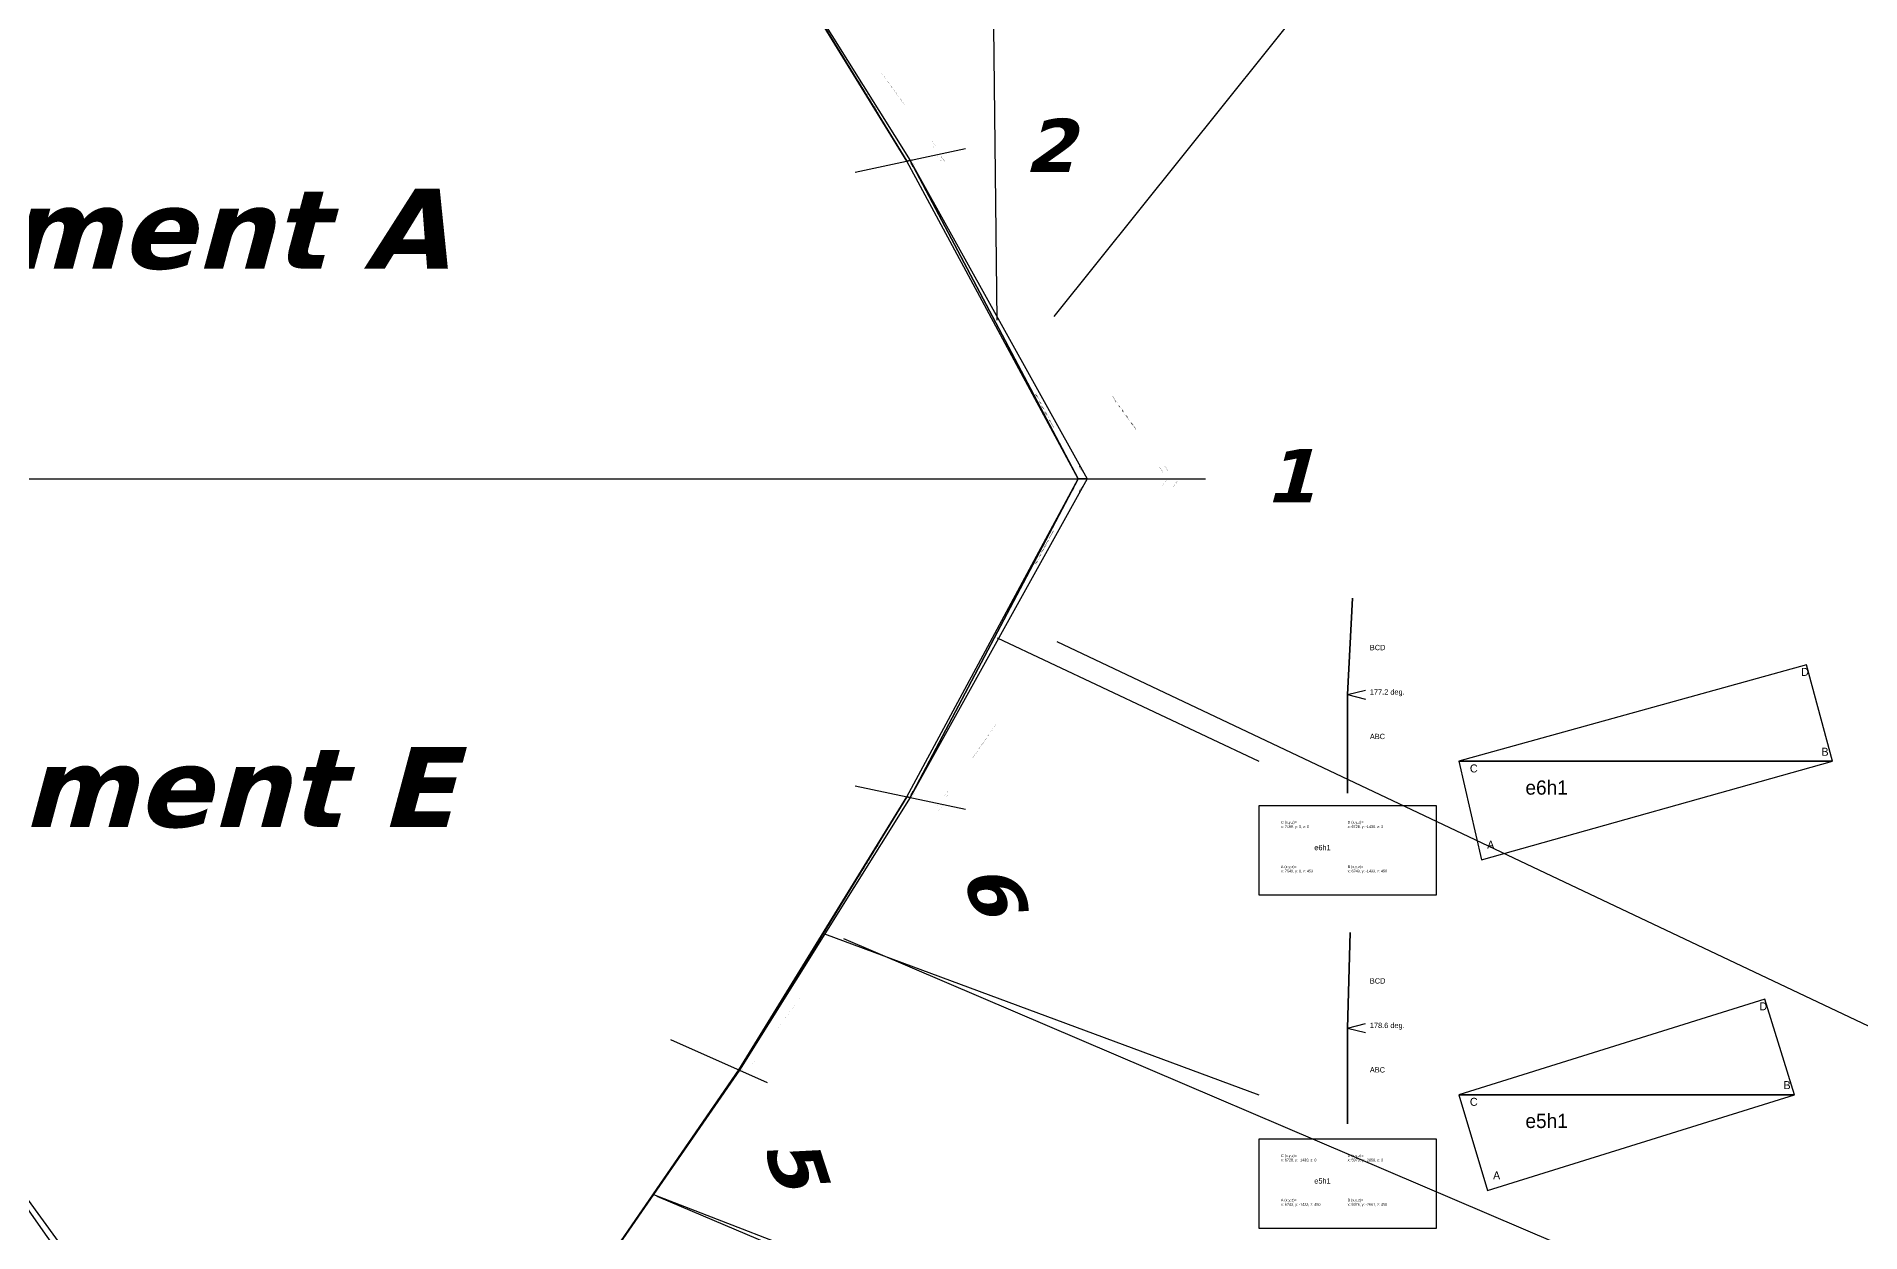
# Model space of a CAD drawing. Extents: x -14946 to 15402, y -21157 to 21439.
# Drawn here: x 2813 to 11019, y -3391 to 1991 of the extents above; entities that cross this region are included whole.
import ezdxf

# ---------------------------------------------------------------- set-up
doc = ezdxf.new("R2010")
doc.units = 0
doc.header["$MEASUREMENT"] = 0
for name, color, linetype in [('00-segments', 1, 'CONTINUOUS'), ('08-connection.bottomRing', 7, 'CONTINUOUS'), ('08-connection.topRing', 7, 'CONTINUOUS'), ('08-text.Base', 7, 'CONTINUOUS'), ('08-text.bottomRing', 7, 'CONTINUOUS'), ('08-text.topRing', 7, 'CONTINUOUS'), ('41_RING_BOTTOM_PLINE', 1, 'CONTINUOUS'), ('50_RING_TOP_PLINES', 1, 'CONTINUOUS')]:
    doc.layers.add(name, color=color, linetype=linetype)

msp = doc.modelspace()

# ---------------------------------------------------------------- linework, layer by layer
at = {"layer": '00-segments', "linetype": 'Continuous'}
for p, q in [((6495.5, 1380.7), (6992.7, 1486.3)), ((0, 0), (8072.6, 0)), ((0, 0), (8072.6, 0)), ((6495.5, -1380.7), (6992.7, -1486.3)), ((5665.8, -2522.6), (6099.5, -2715.7))]:
    msp.add_line(p, q, dxfattribs=at)
at = {"layer": '08-connection.bottomRing', "linetype": 'Continuous'}
for p, q in [((7134.1, 715.1, 226.4), (7095.2, 4283.3)), ((7134.1, -715.1, 226.4), (8311.6, -1270.4)), ((6357.8, -2046.2, 225), (8311.6, -2770.4)), ((5588.5, -3219.8, 225), (8311.6, -4270.4))]:
    msp.add_line(p, q, dxfattribs=at)
at = {"layer": '08-connection.topRing', "linetype": 'Continuous'}
for p, q in [((7390.6, 731.5, 4809.2), (10866.2, 5074.7)), ((7403, -730.5, 4815.7), (12635.1, -3210.7)), ((6443.9, -2068.1, 4950.2), (12635.1, -4710.7)), ((5603.4, -3226.4, 5019.6), (12635.1, -6210.7))]:
    msp.add_line(p, q, dxfattribs=at)
at = {"layer": '08-text.bottomRing', "linetype": 'Continuous'}
for p, q in [((8711.6, -970.4), (8791.6, -950.4)), ((8711.6, -970.4), (8791.6, -990.4)), ((8711.6, -2470.4), (8791.6, -2450.4)), ((8711.6, -2470.4), (8791.6, -2490.4))]:
    msp.add_line(p, q, dxfattribs=at)
for points in [[(8311.6, -1870.4), (9111.6, -1870.4), (9111.6, -1470.4), (8311.6, -1470.4)], [(8311.6, -3370.4), (9111.6, -3370.4), (9111.6, -2970.4), (8311.6, -2970.4)]]:
    msp.add_lwpolyline(points, close=True, dxfattribs=at)
at = {"layer": '41_RING_BOTTOM_PLINE', "color": 2, "extrusion": (0.85177, 0.523863, -0.007358), "elevation": 6480.4}
msp.add_lwpolyline([(-2306.7, 47.7), (-863.8, 47.7), (-864.3, 497.7), (-2306.7, 47.7)], dxfattribs=at)
at = {"layer": '41_RING_BOTTOM_PLINE', "extrusion": (0.847515, 0.529871, -0.030904), "elevation": 6460.3}
msp.add_lwpolyline([(-2354.3, 199.7), (-911.9, 650), (-2359.3, 650), (-2354.3, 199.7)], dxfattribs=at)
at = {"layer": '41_RING_BOTTOM_PLINE', "color": 2, "extrusion": (0.880036, 0.473857, -0.031568), "elevation": 6599}
msp.add_lwpolyline([(-3555, 208.4), (-1930.7, 208.4), (-1934.8, 658.6), (-3555, 208.4)], dxfattribs=at)
at = {"layer": '41_RING_BOTTOM_PLINE', "extrusion": (0.871349, 0.484231, -0.079195), "elevation": 6533.9}
msp.add_lwpolyline([(-3642.5, 519.1), (-2022.6, 970.5), (-3662.5, 973.4), (-3642.5, 519.1)], dxfattribs=at)
at = {"layer": '41_RING_BOTTOM_PLINE', "extrusion": (-0.880032, 0.473855, 0.031717), "elevation": -6599}
msp.add_lwpolyline([(-1930.7, 209.4), (-3555, 209.4), (-1934.9, 659.7), (-1930.7, 209.4)], dxfattribs=at)
at = {"layer": '41_RING_BOTTOM_PLINE', "color": 6, "extrusion": (-0.880032, 0.473855, 0.031717), "elevation": -6599}
msp.add_lwpolyline([(-1930.7, 209.4), (-3555, 209.4), (-1934.9, 659.7), (-1930.7, 209.4)], dxfattribs=at)
at = {"layer": '41_RING_BOTTOM_PLINE', "extrusion": (0.871368, -0.484196, -0.079197), "elevation": 6534}
msp.add_lwpolyline([(3642.2, 519.1), (3662.2, 973.4), (2022.4, 970.5), (3642.2, 519.1)], dxfattribs=at)
msp.add_lwpolyline([(3642.2, 519.1), (3662.2, 973.4), (2022.4, 970.5), (3642.2, 519.1)], dxfattribs=at)
at = {"layer": '41_RING_BOTTOM_PLINE', "color": 6, "extrusion": (-0.998782, 0.049344, 5.55112e-17), "elevation": -8748.9}
msp.add_lwpolyline([(104.4, -1565), (539.4, 0), (539.4, -1681.6), (104.4, -1565)], dxfattribs=at)
at = {"layer": '41_RING_BOTTOM_PLINE', "color": 6, "extrusion": (-2.77556e-16, 9.85323e-16, -1)}
msp.add_lwpolyline([(-10776.7, -835.5), (-9211.6, -1270.4), (-10893.2, -1270.4), (-10776.7, -835.5)], dxfattribs=at)
at = {"layer": '41_RING_BOTTOM_PLINE', "extrusion": (1, 1.03634e-14, -5.55112e-17), "elevation": 8711.6}
msp.add_lwpolyline([(-970.4, 0), (-1413.4, -102.7), (-970.4, -1681.6), (-970.4, 0)], dxfattribs=at)
at = {"layer": '41_RING_BOTTOM_PLINE'}
msp.add_lwpolyline([(9211.6, -1270.4), (9314.3, -1713.4), (10893.2, -1270.4), (9211.6, -1270.4)], dxfattribs=at)
at = {"layer": '41_RING_BOTTOM_PLINE', "extrusion": (-0.85177, 0.523864, 0.007433), "elevation": -6480.4}
msp.add_lwpolyline([(-863.9, 48.2), (-2306.7, 48.2), (-864.3, 498.2), (-863.9, 48.2)], dxfattribs=at)
at = {"layer": '41_RING_BOTTOM_PLINE', "color": 6, "extrusion": (-0.85177, 0.523864, 0.007433), "elevation": -6480.4}
msp.add_lwpolyline([(-863.9, 48.2), (-2306.7, 48.2), (-864.3, 498.2), (-863.9, 48.2)], dxfattribs=at)
at = {"layer": '41_RING_BOTTOM_PLINE', "extrusion": (-0.847499, 0.529889, 0.03105), "elevation": -6460.2}
msp.add_lwpolyline([(-912.1, 650.9), (-2354.4, 200.7), (-2359.5, 650.9), (-912.1, 650.9)], dxfattribs=at)
msp.add_lwpolyline([(-912.1, 650.9), (-2354.4, 200.7), (-2359.5, 650.9), (-912.1, 650.9)], dxfattribs=at)
at = {"layer": '41_RING_BOTTOM_PLINE', "color": 6, "extrusion": (-0.999694, 0.024743, -2.22045e-16), "elevation": -8770.1}
msp.add_lwpolyline([(1824.4, -1377.4), (2254.1, 0), (2254.1, -1511), (1824.4, -1377.4)], dxfattribs=at)
at = {"layer": '41_RING_BOTTOM_PLINE', "color": 6, "extrusion": (4.44089e-16, -2.66454e-15, -1)}
msp.add_lwpolyline([(-10589, -2340.7), (-9211.6, -2770.4), (-10722.6, -2770.4), (-10589, -2340.7)], dxfattribs=at)
at = {"layer": '41_RING_BOTTOM_PLINE', "extrusion": (-1, 1.51596e-15, -4.44089e-16), "elevation": -8711.6}
msp.add_lwpolyline([(2470.4, -1511), (2470.4, 0), (2901.7, -129.3), (2470.4, -1511)], dxfattribs=at)
at = {"layer": '41_RING_BOTTOM_PLINE', "extrusion": (0.822123, -0.569263, -0.007368), "elevation": 6424}
msp.add_lwpolyline([(1213.9, 47.3), (1214.5, 497.3), (-145.9, 497.3), (1213.9, 47.3)], dxfattribs=at)
at = {"layer": '41_RING_BOTTOM_PLINE', "color": 6, "extrusion": (-0.82353, 0.567272, 1.67983e-06), "elevation": -6427.1}
msp.add_lwpolyline([(161.5, 0), (-1198.2, 0), (161.5, 450), (161.5, 0)], dxfattribs=at)
at = {"layer": '41_RING_BOTTOM_PLINE', "extrusion": (7.77156e-16, 1.249e-15, -1)}
msp.add_lwpolyline([(-10722.6, -2770.4), (-9211.6, -2770.4), (-9340.9, -3201.7), (-10722.6, -2770.4)], dxfattribs=at)
at = {"layer": '50_RING_TOP_PLINES', "color": 2, "extrusion": (-0.809104, -0.587633, 0.006093)}
msp.add_lwpolyline([(2861.1, 5121.9), (1365, 4830.4), (1365.5, 5233.8), (1368, 5233.7), (1370.5, 5233.6), (1373, 5233.4), (1375.4, 5233.3), (1377.9, 5233.2), (1380.4, 5233.1), (1382.8, 5233), (1385.3, 5232.8), (1387.8, 5232.7), (1390.2, 5232.6), (1392.7, 5232.5), (1395.1, 5232.4), (1397.6, 5232.2), (1400, 5232.1), (1402.5, 5232), (1404.9, 5231.9), (1407.4, 5231.8), (1409.8, 5231.6), (1412.3, 5231.5), (1414.7, 5231.4), (1417.2, 5231.3), (1419.6, 5231.1), (1422.1, 5231), (1424.5, 5230.9), (1427, 5230.8), (1429.4, 5230.6), (1431.9, 5230.5), (1434.3, 5230.4), (1436.7, 5230.3), (1439.2, 5230.1), (1441.6, 5230), (1444.1, 5229.9), (1446.5, 5229.8), (1448.9, 5229.6), (1451.4, 5229.5), (1453.8, 5229.4), (1456.3, 5229.2), (1458.7, 5229.1), (1461.2, 5229), (1463.6, 5228.9), (1466, 5228.7), (1468.5, 5228.6), (1470.9, 5228.5), (1473.4, 5228.3), (1475.8, 5228.2), (1478.3, 5228.1), (1480.7, 5227.9), (1483.2, 5227.8), (1485.6, 5227.7), (1488.1, 5227.5), (1490.5, 5227.4), (1493, 5227.3), (1495.4, 5227.1), (1497.9, 5227), (1500.4, 5226.9), (1502.8, 5226.7), (1505.3, 5226.6), (1507.7, 5226.5), (1510.2, 5226.3), (1512.7, 5226.2), (1515.1, 5226), (1517.6, 5225.9), (1520.1, 5225.8), (1522.6, 5225.6), (1525.1, 5225.5), (1527.5, 5225.3), (1530, 5225.2), (1532.5, 5225.1), (1535, 5224.9), (1537.5, 5224.8), (1540, 5224.6), (1542.4, 5224.5), (1544.9, 5224.3), (1547.4, 5224.2), (1549.9, 5224.1), (1552.4, 5223.9), (1554.9, 5223.8), (1557.4, 5223.6), (1559.8, 5223.5), (1562.3, 5223.3), (1564.8, 5223.2), (1567.3, 5223), (1569.8, 5222.9), (1572.3, 5222.8), (1574.8, 5222.6), (1577.3, 5222.5), (1579.8, 5222.3), (1582.3, 5222.2), (1584.7, 5222), (1587.2, 5221.9), (1589.7, 5221.7), (1592.2, 5221.6), (1594.7, 5221.4), (1597.2, 5221.3), (1599.7, 5221.1), (1602.2, 5221), (1604.7, 5220.8), (1607.2, 5220.7), (1609.7, 5220.5), (1612.1, 5220.4), (1614.6, 5220.2), (1617.1, 5220.1), (1619.6, 5219.9), (1622.1, 5219.8), (1624.6, 5219.6), (1627.1, 5219.5), (1629.6, 5219.3), (1632.1, 5219.1), (1634.6, 5219), (1637, 5218.8), (1639.5, 5218.7), (1642, 5218.5), (1644.5, 5218.4), (1647, 5218.2), (1649.5, 5218.1), (1652, 5217.9), (1654.5, 5217.8), (1656.9, 5217.6), (1659.4, 5217.4), (1661.9, 5217.3), (1664.4, 5217.1), (1666.9, 5217), (1669.4, 5216.8), (1671.8, 5216.7), (1674.3, 5216.5), (1676.8, 5216.3), (1679.3, 5216.2), (1681.8, 5216), (1684.3, 5215.9), (1686.8, 5215.7), (1689.3, 5215.5), (1691.8, 5215.4), (1694.3, 5215.2), (1696.8, 5215), (1699.3, 5214.9), (1701.9, 5214.7), (1704.4, 5214.6), (1706.9, 5214.4), (1709.4, 5214.2), (1711.9, 5214.1), (1714.4, 5213.9), (1716.9, 5213.7), (1719.4, 5213.6), (1721.9, 5213.4), (1724.5, 5213.2), (1727, 5213.1), (1729.5, 5212.9), (1732, 5212.7), (1734.5, 5212.6), (1737, 5212.4), (1739.5, 5212.2), (1742, 5212.1), (1744.5, 5211.9), (1747, 5211.7), (1749.5, 5211.6), (1752.1, 5211.4), (1754.6, 5211.2), (1757.1, 5211.1), (1759.6, 5210.9), (1762.1, 5210.7), (1764.6, 5210.5), (1767.1, 5210.4), (1769.6, 5210.2), (1772.1, 5210), (1774.6, 5209.9), (1777.1, 5209.7), (1779.7, 5209.5), (1782.2, 5209.3), (1784.7, 5209.2), (1787.2, 5209), (1789.7, 5208.8), (1792.2, 5208.7), (1794.7, 5208.5), (1797.2, 5208.3), (1799.7, 5208.1), (1802.2, 5208), (1804.7, 5207.8), (1807.3, 5207.6), (1809.8, 5207.4), (1812.3, 5207.3), (1814.8, 5207.1), (1817.3, 5206.9), (1819.8, 5206.7), (1822.3, 5206.6), (1824.8, 5206.4), (1827.3, 5206.2), (1829.8, 5206), (1832.4, 5205.9), (1834.9, 5205.7), (1837.4, 5205.5), (1839.9, 5205.3), (1842.4, 5205.1), (1844.9, 5205), (1847.5, 5204.8), (1850, 5204.6), (1852.6, 5204.4), (1855.1, 5204.2), (1857.6, 5204.1), (1860.2, 5203.9), (1862.7, 5203.7), (1865.3, 5203.5), (1867.8, 5203.3), (1870.4, 5203.1), (1872.9, 5203), (1875.4, 5202.8), (1878, 5202.6), (1880.5, 5202.4), (1883.1, 5202.2), (1885.6, 5202), (1888.2, 5201.8), (1890.7, 5201.7), (1893.2, 5201.5), (1895.8, 5201.3), (1898.3, 5201.1), (1900.9, 5200.9), (1903.4, 5200.7), (1906, 5200.5), (1908.5, 5200.4), (1911, 5200.2), (1913.6, 5200), (1916.1, 5199.8), (1918.7, 5199.6), (1923.8, 5199.2), (1928.8, 5198.9), (1933.9, 5198.5), (1939, 5198.1), (1944.1, 5197.7), (1949.2, 5197.3), (1954.3, 5197), (1959.4, 5196.6), (1964.4, 5196.2), (1969.5, 5195.8), (1974.6, 5195.4), (1979.7, 5195), (1984.8, 5194.7), (1989.9, 5194.3), (1994.9, 5193.9), (2000, 5193.5), (2005.1, 5193.1), (2010.3, 5192.7), (2015.4, 5192.3), (2020.6, 5191.9), (2025.7, 5191.5), (2030.9, 5191.1), (2036.1, 5190.7), (2041.2, 5190.3), (2046.4, 5189.9), (2051.5, 5189.5), (2056.7, 5189.1), (2061.8, 5188.7), (2067, 5188.3), (2072.2, 5187.9), (2077.3, 5187.5), (2082.5, 5187.1), (2087.6, 5186.7), (2092.8, 5186.3), (2098, 5185.9), (2103.1, 5185.5), (2108.3, 5185), (2113.4, 5184.6), (2118.6, 5184.2), (2123.7, 5183.8), (2128.9, 5183.4), (2134.1, 5183), (2139.2, 5182.6), (2144.4, 5182.2), (2149.5, 5181.7), (2154.7, 5181.3), (2159.9, 5180.9), (2165, 5180.5), (2170.2, 5180.1), (2175.4, 5179.7), (2180.7, 5179.2), (2185.9, 5178.8), (2191.2, 5178.4), (2196.4, 5178), (2201.7, 5177.5), (2206.9, 5177.1), (2212.2, 5176.7), (2217.4, 5176.2), (2222.7, 5175.8), (2227.9, 5175.4), (2233.2, 5175), (2238.4, 5174.5), (2243.7, 5174.1), (2248.9, 5173.7), (2254.1, 5173.2), (2264.6, 5172.4), (2275.1, 5171.5), (2285.6, 5170.6), (2296.1, 5169.7), (2306.6, 5168.9), (2317.1, 5168), (2327.6, 5167.1), (2338.1, 5166.2), (2346.3, 5165.6), (2354.5, 5164.9), (2362.6, 5164.2), (2370.8, 5163.5), (2387.2, 5162.1), (2403.5, 5160.8), (2416.7, 5159.6), (2429.9, 5158.5), (2443, 5157.4), (2456.2, 5156.3), (2482.5, 5154.1), (2508.9, 5151.8), (2556.1, 5147.8), (2635.5, 5141), (2682.8, 5137), (2704.8, 5135.1), (2727.1, 5133.2), (2771.5, 5129.5), (2793.4, 5127.6), (2815.8, 5125.7), (2838.2, 5123.8), (2861.1, 5121.9)], dxfattribs=at)
at = {"layer": '50_RING_TOP_PLINES', "extrusion": (0.811201, 0.58415, -0.02688)}
msp.add_lwpolyline([(-2835, 5254.1), (-2830.3, 4850.3), (-1339, 4962.5), (-2835, 5254.1)], dxfattribs=at)
at = {"layer": '50_RING_TOP_PLINES', "color": 2, "extrusion": (0.810941, 0.584511, -0.026875)}
msp.add_lwpolyline([(-4638.6, 5107.1), (-2833.1, 4850.2), (-2837.9, 5254.1), (-2856.3, 5252.5), (-2865.5, 5251.8), (-2874.7, 5251), (-2883.9, 5250.2), (-2893.1, 5249.5), (-2902.3, 5248.7), (-2911.5, 5247.9), (-2920.8, 5247.2), (-2930, 5246.4), (-2939.2, 5245.7), (-2948.3, 5244.9), (-2957.4, 5244.2), (-2966.6, 5243.4), (-2975.8, 5242.7), (-2985.1, 5241.9), (-2993.4, 5241.2), (-3001.7, 5240.5), (-3010.1, 5239.9), (-3018.4, 5239.2), (-3026.7, 5238.5), (-3035, 5237.8), (-3043.4, 5237.2), (-3051.7, 5236.5), (-3062.2, 5235.6), (-3072.7, 5234.8), (-3083.2, 5233.9), (-3093.8, 5233.1), (-3104.3, 5232.3), (-3114.8, 5231.4), (-3125.4, 5230.6), (-3135.9, 5229.7), (-3145.5, 5229), (-3155.1, 5228.2), (-3164.7, 5227.4), (-3174.3, 5226.7), (-3183.9, 5225.9), (-3193.5, 5225.2), (-3203, 5224.4), (-3212.6, 5223.7), (-3222.2, 5222.9), (-3231.7, 5222.1), (-3241.3, 5221.4), (-3250.9, 5220.6), (-3260.5, 5219.9), (-3270.1, 5219.1), (-3279.7, 5218.4), (-3289.4, 5217.6), (-3299.1, 5216.9), (-3308.9, 5216.1), (-3318.7, 5215.4), (-3328.4, 5214.6), (-3338.2, 5213.9), (-3348, 5213.1), (-3367.5, 5211.6), (-3387.1, 5210.1), (-3406.6, 5208.6), (-3426.1, 5207.1), (-3445.7, 5205.6), (-3464, 5204.2), (-3482.4, 5202.8), (-3519, 5200), (-3555.6, 5197.2), (-3645.7, 5190.4), (-3686.5, 5187.3), (-3727.2, 5184.2), (-3747.6, 5182.6), (-3767.9, 5181.1), (-3788.7, 5179.5), (-3799.1, 5178.7), (-3809.4, 5177.9), (-3819.8, 5177.1), (-3830.2, 5176.3), (-3840.6, 5175.5), (-3850.9, 5174.7), (-3861.3, 5173.9), (-3871.7, 5173.1), (-3882.1, 5172.3), (-3892.5, 5171.5), (-3902.8, 5170.7), (-3913.2, 5169.9), (-3923.6, 5169), (-3934, 5168.2), (-3944.6, 5167.4), (-3955.2, 5166.6), (-3965.9, 5165.7), (-3976.5, 5164.9), (-3981.8, 5164.5), (-3987.1, 5164), (-3992.4, 5163.6), (-3997.8, 5163.2), (-4003.1, 5162.8), (-4008.4, 5162.4), (-4013.7, 5161.9), (-4019, 5161.5), (-4024.3, 5161.1), (-4029.7, 5160.7), (-4035, 5160.2), (-4040.3, 5159.8), (-4045.6, 5159.4), (-4050.9, 5159), (-4056.2, 5158.5), (-4061.6, 5158.1), (-4066.9, 5157.7), (-4072.2, 5157.3), (-4077.5, 5156.8), (-4082.8, 5156.4), (-4088.1, 5156), (-4093.4, 5155.5), (-4098.8, 5155.1), (-4104.1, 5154.7), (-4111.6, 5154.1), (-4119, 5153.4), (-4124, 5153), (-4129, 5152.6), (-4134, 5152.2), (-4138.9, 5151.8), (-4143.9, 5151.4), (-4148.9, 5151), (-4153.9, 5150.6), (-4158.8, 5150.2), (-4163.8, 5149.8), (-4168.8, 5149.3), (-4173.8, 5148.9), (-4178.7, 5148.5), (-4183.7, 5148.1), (-4188.7, 5147.7), (-4193.6, 5147.3), (-4198.6, 5146.9), (-4203.6, 5146.4), (-4208.6, 5146), (-4213.5, 5145.6), (-4218.5, 5145.2), (-4223.5, 5144.8), (-4228.4, 5144.4), (-4233.4, 5143.9), (-4238.4, 5143.5), (-4243.4, 5143.1), (-4248.3, 5142.7), (-4253.3, 5142.2), (-4258.3, 5141.8), (-4263.2, 5141.4), (-4268.2, 5141), (-4273.2, 5140.5), (-4278.2, 5140.1), (-4283.7, 5139.6), (-4289.3, 5139.2), (-4294.8, 5138.7), (-4300.4, 5138.2), (-4306, 5137.7), (-4311.5, 5137.2), (-4317.1, 5136.8), (-4322.7, 5136.3), (-4328.3, 5135.8), (-4333.8, 5135.3), (-4339.4, 5134.8), (-4345, 5134.3), (-4350.6, 5133.8), (-4356.2, 5133.3), (-4361.8, 5132.8), (-4367.4, 5132.3), (-4372.9, 5131.8), (-4378.5, 5131.4), (-4384.1, 5130.9), (-4389.7, 5130.4), (-4395.3, 5129.9), (-4400.9, 5129.4), (-4406.4, 5128.9), (-4412, 5128.4), (-4417.6, 5127.9), (-4423.2, 5127.4), (-4428.7, 5126.9), (-4434.3, 5126.4), (-4439.9, 5125.8), (-4445.4, 5125.3), (-4451, 5124.8), (-4456.5, 5124.3), (-4459.3, 5124.1), (-4462.1, 5123.8), (-4465, 5123.6), (-4467.8, 5123.3), (-4470.6, 5123), (-4473.4, 5122.8), (-4476.2, 5122.5), (-4479, 5122.3), (-4481.8, 5122), (-4484.6, 5121.8), (-4487.4, 5121.5), (-4490.2, 5121.2), (-4493, 5121), (-4495.8, 5120.7), (-4498.6, 5120.5), (-4501.4, 5120.2), (-4504.2, 5119.9), (-4507, 5119.7), (-4509.8, 5119.4), (-4512.6, 5119.2), (-4515.4, 5118.9), (-4518.2, 5118.6), (-4521, 5118.4), (-4523.8, 5118.1), (-4526.6, 5117.9), (-4529.4, 5117.6), (-4532.2, 5117.3), (-4535.1, 5117.1), (-4537.9, 5116.8), (-4540.7, 5116.5), (-4543.5, 5116.3), (-4546.3, 5116), (-4549.1, 5115.7), (-4551.9, 5115.5), (-4554.7, 5115.2), (-4557.6, 5114.9), (-4560.4, 5114.7), (-4563.2, 5114.4), (-4566, 5114.1), (-4568.8, 5113.9), (-4571.6, 5113.6), (-4574.4, 5113.3), (-4577.2, 5113.1), (-4580, 5112.8), (-4582.8, 5112.5), (-4585.6, 5112.3), (-4588.4, 5112), (-4591.2, 5111.7), (-4594, 5111.5), (-4596.8, 5111.2), (-4599.6, 5110.9), (-4602.4, 5110.7), (-4605.2, 5110.4), (-4608, 5110.1), (-4610.8, 5109.8), (-4613.6, 5109.6), (-4616.4, 5109.3), (-4619.2, 5109), (-4622, 5108.8), (-4624.8, 5108.5), (-4627.6, 5108.2), (-4630.4, 5107.9), (-4633.3, 5107.7), (-4638, 5107.2), (-4638.6, 5107.1)], dxfattribs=at)
at = {"layer": '50_RING_TOP_PLINES', "extrusion": (0.812852, 0.578096, -0.071258)}
msp.add_lwpolyline([(-4597.7, 5384.1), (-4577.4, 4982.6), (-2792.3, 5126.6), (-4597.7, 5384.1)], dxfattribs=at)
at = {"layer": '50_RING_TOP_PLINES', "extrusion": (0.816949, -0.576068, -0.027206)}
msp.add_lwpolyline([(2766.9, 4869.4), (2771.6, 5272.4), (4551.4, 4709.5), (2766.9, 4869.4)], dxfattribs=at)
at = {"layer": '50_RING_TOP_PLINES', "color": 6, "extrusion": (-0.807178, 0.586051, 0.070761)}
msp.add_lwpolyline([(-2860.8, 5540.5), (-4640.2, 4976.4), (-4660.8, 5377.8), (-4660, 5377.9), (-4658.5, 5378.1), (-4656.1, 5378.4), (-4653.7, 5378.7), (-4651.3, 5379), (-4648.9, 5379.3), (-4646.5, 5379.6), (-4644.2, 5379.8), (-4641.8, 5380.1), (-4639.4, 5380.4), (-4637, 5380.7), (-4634.6, 5381), (-4632.2, 5381.3), (-4629.8, 5381.6), (-4627.4, 5381.9), (-4625, 5382.1), (-4622.6, 5382.4), (-4620.2, 5382.7), (-4617.8, 5383), (-4615.4, 5383.3), (-4613, 5383.6), (-4610.6, 5383.9), (-4608.2, 5384.1), (-4605.8, 5384.4), (-4603.4, 5384.7), (-4601, 5385), (-4598.6, 5385.3), (-4596.2, 5385.6), (-4593.8, 5385.8), (-4591.4, 5386.1), (-4589, 5386.4), (-4586.6, 5386.7), (-4584.1, 5387), (-4581.7, 5387.3), (-4579.3, 5387.5), (-4576.9, 5387.8), (-4574.5, 5388.1), (-4572.1, 5388.4), (-4569.7, 5388.7), (-4567.3, 5388.9), (-4564.9, 5389.2), (-4562.5, 5389.5), (-4560.1, 5389.8), (-4557.7, 5390.1), (-4555.3, 5390.3), (-4552.9, 5390.6), (-4550.5, 5390.9), (-4548.1, 5391.2), (-4545.7, 5391.5), (-4543.3, 5391.7), (-4540.9, 5392), (-4538.5, 5392.3), (-4536.1, 5392.6), (-4533.7, 5392.8), (-4531.3, 5393.1), (-4528.9, 5393.4), (-4526.5, 5393.7), (-4524.1, 5393.9), (-4521.7, 5394.2), (-4519.3, 5394.5), (-4516.9, 5394.8), (-4514.5, 5395), (-4512.1, 5395.3), (-4509.8, 5395.6), (-4507.4, 5395.8), (-4505, 5396.1), (-4502.6, 5396.4), (-4500.2, 5396.6), (-4497.9, 5396.9), (-4495.5, 5397.2), (-4493.1, 5397.4), (-4490.8, 5397.7), (-4488.4, 5398), (-4486, 5398.2), (-4483.7, 5398.5), (-4481.3, 5398.8), (-4478.9, 5399), (-4476.6, 5399.3), (-4474.2, 5399.6), (-4471.8, 5399.8), (-4469.5, 5400.1), (-4467.1, 5400.4), (-4464.8, 5400.6), (-4462.4, 5400.9), (-4460, 5401.2), (-4457.7, 5401.4), (-4455.3, 5401.7), (-4452.9, 5401.9), (-4450.6, 5402.2), (-4448.2, 5402.5), (-4445.9, 5402.7), (-4443.5, 5403), (-4441.1, 5403.3), (-4438.8, 5403.5), (-4436.4, 5403.8), (-4434, 5404), (-4431.7, 5404.3), (-4429.3, 5404.6), (-4427, 5404.8), (-4424.6, 5405.1), (-4422.2, 5405.3), (-4419.9, 5405.6), (-4417.5, 5405.9), (-4415.2, 5406.1), (-4412.8, 5406.4), (-4410.4, 5406.6), (-4408.1, 5406.9), (-4405.7, 5407.1), (-4403.3, 5407.4), (-4401, 5407.7), (-4398.6, 5407.9), (-4396.2, 5408.2), (-4393.9, 5408.4), (-4391.5, 5408.7), (-4389.2, 5408.9), (-4386.8, 5409.2), (-4384.4, 5409.4), (-4382.1, 5409.7), (-4379.7, 5410), (-4377.3, 5410.2), (-4375, 5410.5), (-4372.6, 5410.7), (-4370.2, 5411), (-4367.9, 5411.2), (-4365.5, 5411.5), (-4363.1, 5411.7), (-4360.7, 5412), (-4358.4, 5412.2), (-4356, 5412.5), (-4353.6, 5412.7), (-4351.3, 5413), (-4349, 5413.2), (-4346.7, 5413.5), (-4344.4, 5413.7), (-4342.1, 5414), (-4339.7, 5414.2), (-4337.4, 5414.5), (-4335.1, 5414.7), (-4332.8, 5414.9), (-4330.5, 5415.2), (-4328.2, 5415.4), (-4325.8, 5415.7), (-4323.5, 5415.9), (-4321.2, 5416.2), (-4318.9, 5416.4), (-4316.6, 5416.6), (-4314.3, 5416.9), (-4311.9, 5417.1), (-4309.6, 5417.4), (-4307.3, 5417.6), (-4305, 5417.9), (-4302.7, 5418.1), (-4300.4, 5418.3), (-4298, 5418.6), (-4295.7, 5418.8), (-4293.4, 5419.1), (-4291.1, 5419.3), (-4288.8, 5419.5), (-4286.5, 5419.8), (-4284.1, 5420), (-4281.8, 5420.3), (-4279.5, 5420.5), (-4277.2, 5420.7), (-4274.9, 5421), (-4272.5, 5421.2), (-4270.2, 5421.5), (-4267.9, 5421.7), (-4265.6, 5421.9), (-4263.3, 5422.2), (-4261, 5422.4), (-4258.6, 5422.6), (-4256.3, 5422.9), (-4254, 5423.1), (-4251.7, 5423.4), (-4249.4, 5423.6), (-4247, 5423.8), (-4244.7, 5424.1), (-4242.4, 5424.3), (-4240.1, 5424.5), (-4237.8, 5424.8), (-4235.5, 5425), (-4233.1, 5425.2), (-4230.8, 5425.5), (-4228.5, 5425.7), (-4226.2, 5425.9), (-4223.9, 5426.2), (-4221.6, 5426.4), (-4219.2, 5426.6), (-4216.9, 5426.9), (-4214.6, 5427.1), (-4212.3, 5427.3), (-4210, 5427.6), (-4207.7, 5427.8), (-4205.3, 5428), (-4202.8, 5428.3), (-4200.3, 5428.5), (-4197.8, 5428.8), (-4195.3, 5429), (-4192.8, 5429.3), (-4190.3, 5429.5), (-4187.8, 5429.8), (-4185.3, 5430), (-4182.8, 5430.3), (-4180.3, 5430.5), (-4177.8, 5430.8), (-4175.3, 5431), (-4172.8, 5431.3), (-4170.3, 5431.5), (-4167.8, 5431.7), (-4165.3, 5432), (-4162.8, 5432.2), (-4160.3, 5432.5), (-4157.8, 5432.7), (-4155.3, 5433), (-4152.8, 5433.2), (-4150.3, 5433.5), (-4147.8, 5433.7), (-4145.3, 5434), (-4142.8, 5434.2), (-4140.3, 5434.4), (-4137.8, 5434.7), (-4135.3, 5434.9), (-4132.8, 5435.2), (-4130.3, 5435.4), (-4127.8, 5435.7), (-4125.3, 5435.9), (-4121.3, 5436.3), (-4117.2, 5436.7), (-4113.1, 5437.1), (-4109.1, 5437.5), (-4105, 5437.9), (-4100.9, 5438.2), (-4096.9, 5438.6), (-4092.8, 5439), (-4088.7, 5439.4), (-4084.7, 5439.8), (-4080.6, 5440.2), (-4076.5, 5440.6), (-4072.4, 5441), (-4068.4, 5441.3), (-4064.3, 5441.7), (-4060.2, 5442.1), (-4055.8, 5442.5), (-4051.4, 5443), (-4046.9, 5443.4), (-4042.5, 5443.8), (-4038, 5444.2), (-4033.6, 5444.6), (-4029.2, 5445), (-4024.7, 5445.4), (-4020.3, 5445.9), (-4015.8, 5446.3), (-4011.4, 5446.7), (-4007, 5447.1), (-4002.5, 5447.5), (-3998.1, 5447.9), (-3993.6, 5448.3), (-3989.2, 5448.7), (-3984.8, 5449.1), (-3980.3, 5449.5), (-3975.9, 5450), (-3971.4, 5450.4), (-3967, 5450.8), (-3962.5, 5451.2), (-3958.1, 5451.6), (-3953.7, 5452), (-3949.2, 5452.4), (-3944.8, 5452.8), (-3940.3, 5453.2), (-3935.9, 5453.6), (-3931.5, 5454), (-3927, 5454.4), (-3922.6, 5454.8), (-3918.1, 5455.2), (-3913.8, 5455.6), (-3909.4, 5456), (-3905, 5456.3), (-3900.7, 5456.7), (-3896.3, 5457.1), (-3891.9, 5457.5), (-3887.6, 5457.9), (-3883.2, 5458.3), (-3878.8, 5458.7), (-3874.4, 5459.1), (-3870.1, 5459.4), (-3865.7, 5459.8), (-3861.3, 5460.2), (-3857, 5460.6), (-3852.6, 5461), (-3848.2, 5461.4), (-3843.9, 5461.8), (-3839.5, 5462.1), (-3835.1, 5462.5), (-3830.7, 5462.9), (-3826.4, 5463.3), (-3822, 5463.7), (-3817.6, 5464), (-3813.3, 5464.4), (-3808.9, 5464.8), (-3804.5, 5465.2), (-3800.1, 5465.5), (-3795.8, 5465.9), (-3791.4, 5466.3), (-3787, 5466.7), (-3782.7, 5467.1), (-3778.3, 5467.4), (-3774, 5467.8), (-3769.7, 5468.2), (-3765.4, 5468.5), (-3761.1, 5468.9), (-3756.9, 5469.3), (-3752.6, 5469.6), (-3748.3, 5470), (-3744, 5470.4), (-3739.7, 5470.7), (-3735.4, 5471.1), (-3731.1, 5471.4), (-3726.8, 5471.8), (-3722.6, 5472.2), (-3718.3, 5472.5), (-3714, 5472.9), (-3709.7, 5473.2), (-3705.4, 5473.6), (-3701.1, 5474), (-3696.8, 5474.3), (-3692.5, 5474.7), (-3688.2, 5475), (-3684, 5475.4), (-3679.7, 5475.8), (-3675.4, 5476.1), (-3671.1, 5476.5), (-3666.8, 5476.8), (-3658.2, 5477.5), (-3649.6, 5478.3), (-3641.1, 5479), (-3632.6, 5479.7), (-3624.2, 5480.4), (-3615.8, 5481.1), (-3607.3, 5481.7), (-3598.9, 5482.4), (-3590.5, 5483.1), (-3582, 5483.8), (-3573.6, 5484.5), (-3565.2, 5485.2), (-3556.7, 5485.9), (-3548.3, 5486.6), (-3539.9, 5487.2), (-3531.4, 5487.9), (-3523, 5488.6), (-3514.6, 5489.3), (-3506.1, 5490), (-3495.2, 5490.8), (-3484.3, 5491.7), (-3473.4, 5492.6), (-3462.5, 5493.5), (-3451.6, 5494.3), (-3440.7, 5495.2), (-3429.8, 5496.1), (-3418.8, 5496.9), (-3407.4, 5497.8), (-3396.1, 5498.7), (-3384.7, 5499.6), (-3373.3, 5500.5), (-3356.9, 5501.8), (-3340.5, 5503.1), (-3324.2, 5504.4), (-3307.8, 5505.7), (-3291.5, 5507), (-3275.1, 5508.2), (-3242.4, 5510.8), (-3210.1, 5513.3), (-3177.8, 5515.8), (-3113.2, 5520.9), (-3049.4, 5525.8), (-2985.7, 5530.8), (-2954.5, 5533.2), (-2923.2, 5535.7), (-2892, 5538.1), (-2860.8, 5540.5)], dxfattribs=at)
at = {"layer": '50_RING_TOP_PLINES', "extrusion": (0.812087, -0.583503, -0.006199)}
msp.add_lwpolyline([(1332.9, 5245.1), (1332.3, 4842), (2824.1, 4735.2), (1332.9, 5245.1)], dxfattribs=at)
at = {"layer": '50_RING_TOP_PLINES', "color": 6, "extrusion": (0.807632, -0.589067, -0.027016)}
msp.add_lwpolyline([(2873.7, 5270), (2845.4, 5272.3), (2817.2, 5274.5), (2789, 5276.7), (2760.9, 5279), (2704.6, 5283.4), (2648, 5287.9), (2512.5, 5298.7), (2467.4, 5302.2), (2426.9, 5305.4), (2399.8, 5307.6), (2372.8, 5309.7), (2359.2, 5310.8), (2345.7, 5311.8), (2332.1, 5312.9), (2318.5, 5314), (2305, 5315), (2291.4, 5316.1), (2277.9, 5317.2), (2264.3, 5318.2), (2250.8, 5319.3), (2237.2, 5320.3), (2223.7, 5321.4), (2216.9, 5321.9), (2210.2, 5322.4), (2203.5, 5322.9), (2196.9, 5323.4), (2190.2, 5323.9), (2183.6, 5324.4), (2176.9, 5325), (2170.3, 5325.5), (2163.6, 5326), (2157, 5326.5), (2150.3, 5327), (2143.7, 5327.5), (2137, 5328), (2130.4, 5328.5), (2123.7, 5329), (2117.1, 5329.5), (2110.4, 5330), (2103.8, 5330.5), (2097.1, 5331), (2090.5, 5331.5), (2083.8, 5332), (2077.1, 5332.5), (2070.5, 5333), (2063.8, 5333.5), (2057.2, 5334), (2050.5, 5334.5), (2043.9, 5335), (2037.2, 5335.5), (2030.6, 5336), (2023.9, 5336.5), (2017.3, 5337), (2010.6, 5337.4), (2004, 5337.9), (1997.3, 5338.4), (1990.8, 5338.9), (1984.2, 5339.4), (1977.7, 5339.8), (1971.1, 5340.3), (1964.6, 5340.8), (1958, 5341.3), (1951.5, 5341.7), (1948.2, 5342), (1944.9, 5342.2), (1941.7, 5342.4), (1938.4, 5342.7), (1935.1, 5342.9), (1931.8, 5343.1), (1928.6, 5343.4), (1925.3, 5343.6), (1922, 5343.8), (1918.7, 5344.1), (1915.5, 5344.3), (1912.2, 5344.5), (1908.9, 5344.8), (1905.6, 5345), (1902.4, 5345.2), (1899.1, 5345.5), (1895.8, 5345.7), (1892.5, 5345.9), (1889.3, 5346.2), (1886, 5346.4), (1882.7, 5346.6), (1879.4, 5346.8), (1876.2, 5347.1), (1872.9, 5347.3), (1869.6, 5347.5), (1866.3, 5347.8), (1863.1, 5348), (1859.8, 5348.2), (1856.5, 5348.4), (1853.2, 5348.7), (1850, 5348.9), (1846.7, 5349.1), (1843.4, 5349.3), (1840.1, 5349.6), (1836.9, 5349.8), (1833.6, 5350), (1830.3, 5350.2), (1827, 5350.5), (1823.8, 5350.7), (1820.5, 5350.9), (1817.2, 5351.1), (1813.9, 5351.3), (1810.6, 5351.6), (1807.4, 5351.8), (1804.1, 5352), (1800.8, 5352.2), (1797.5, 5352.4), (1794.3, 5352.7), (1791, 5352.9), (1787.7, 5353.1), (1784.5, 5353.3), (1781.3, 5353.5), (1778.1, 5353.7), (1774.8, 5354), (1771.6, 5354.2), (1768.4, 5354.4), (1765.2, 5354.6), (1761.9, 5354.8), (1758.7, 5355), (1755.5, 5355.2), (1752.3, 5355.4), (1749, 5355.7), (1745.8, 5355.9), (1742.6, 5356.1), (1739.4, 5356.3), (1736.1, 5356.5), (1732.9, 5356.7), (1729.7, 5356.9), (1726.5, 5357.1), (1723.2, 5357.3), (1720, 5357.5), (1716.8, 5357.7), (1713.6, 5358), (1710.3, 5358.2), (1707.1, 5358.4), (1703.9, 5358.6), (1700.6, 5358.8), (1697.4, 5359), (1694.2, 5359.2), (1691, 5359.4), (1687.7, 5359.6), (1684.5, 5359.8), (1681.3, 5360), (1678.1, 5360.2), (1674.8, 5360.4), (1671.6, 5360.6), (1668.4, 5360.8), (1665.1, 5361), (1661.9, 5361.2), (1658.7, 5361.4), (1655.5, 5361.6), (1652.2, 5361.8), (1649, 5362), (1645.8, 5362.2), (1642.5, 5362.4), (1639.3, 5362.6), (1636.1, 5362.8), (1632.9, 5363), (1629.6, 5363.2), (1626.4, 5363.4), (1623.2, 5363.6), (1620, 5363.8), (1616.7, 5364), (1613.5, 5364.2), (1610.3, 5364.4), (1607.1, 5364.6), (1603.8, 5364.7), (1600.6, 5364.9), (1597.4, 5365.1), (1594.2, 5365.3), (1590.9, 5365.5), (1587.7, 5365.7), (1584.5, 5365.9), (1581.3, 5366.1), (1578.1, 5366.3), (1574.9, 5366.5), (1571.7, 5366.6), (1568.5, 5366.8), (1565.4, 5367), (1562.2, 5367.2), (1559, 5367.4), (1555.9, 5367.6), (1552.7, 5367.7), (1549.5, 5367.9), (1546.3, 5368.1), (1543.2, 5368.3), (1540, 5368.5), (1536.8, 5368.6), (1533.7, 5368.8), (1530.5, 5369), (1527.4, 5369.2), (1524.2, 5369.4), (1521, 5369.5), (1517.9, 5369.7), (1514.7, 5369.9), (1511.6, 5370.1), (1508.4, 5370.2), (1505.2, 5370.4), (1502.1, 5370.6), (1498.9, 5370.8), (1495.8, 5370.9), (1492.6, 5371.1), (1489.5, 5371.3), (1486.3, 5371.4), (1483.1, 5371.6), (1480, 5371.8), (1476.8, 5372), (1473.7, 5372.1), (1470.5, 5372.3), (1467.4, 5372.5), (1464.2, 5372.6), (1461, 5372.8), (1457.9, 5373), (1454.7, 5373.1), (1451.6, 5373.3), (1448.4, 5373.5), (1445.3, 5373.6), (1442.1, 5373.8), (1438.9, 5374), (1435.8, 5374.1), (1432.6, 5374.3), (1429.4, 5374.5), (1426.3, 5374.6), (1423.1, 5374.8), (1419.9, 5374.9), (1416.8, 5375.1), (1413.6, 5375.3), (1410.4, 5375.4), (1407.3, 5375.6), (1404.1, 5375.8), (1400.9, 5375.9), (1397.8, 5376.1), (1394.6, 5376.2), (1391.4, 5376.4), (1388.2, 5376.5), (1385, 5376.7), (1381.9, 5376.9), (1378.7, 5377), (2869.9, 4867), (2874.7, 5270), (2873.7, 5270)], dxfattribs=at)
at = {"layer": '50_RING_TOP_PLINES', "extrusion": (0.809674, -0.58688, -6.29052e-08)}
msp.add_lwpolyline([(-7.2, 4833.9), (-7.2, 5236.5), (1359, 4802.2), (-7.2, 4833.9)], dxfattribs=at)
at = {"layer": '50_RING_TOP_PLINES', "color": 6, "extrusion": (-0.808502, 0.588461, 0.006191)}
msp.add_lwpolyline([(-5.5, 5276.2), (-1371.7, 4841.9), (-1372.2, 5245), (-1371.1, 5245), (-1368, 5245.2), (-1364.9, 5245.3), (-1361.8, 5245.5), (-1358.7, 5245.6), (-1355.7, 5245.8), (-1352.6, 5245.9), (-1349.5, 5246.1), (-1346.4, 5246.2), (-1343.3, 5246.4), (-1340.2, 5246.5), (-1337.1, 5246.7), (-1334, 5246.8), (-1330.9, 5247), (-1327.8, 5247.1), (-1324.7, 5247.3), (-1321.6, 5247.4), (-1318.5, 5247.5), (-1315.4, 5247.7), (-1312.3, 5247.8), (-1309.2, 5248), (-1306.1, 5248.1), (-1303, 5248.3), (-1299.9, 5248.4), (-1296.8, 5248.5), (-1293.7, 5248.7), (-1290.6, 5248.8), (-1287.4, 5249), (-1284.3, 5249.1), (-1281.2, 5249.2), (-1278.1, 5249.4), (-1275, 5249.5), (-1271.9, 5249.7), (-1268.8, 5249.8), (-1265.7, 5249.9), (-1262.6, 5250.1), (-1259.5, 5250.2), (-1256.4, 5250.3), (-1253.3, 5250.5), (-1250.2, 5250.6), (-1247, 5250.7), (-1243.9, 5250.9), (-1240.8, 5251), (-1237.7, 5251.1), (-1234.6, 5251.3), (-1231.5, 5251.4), (-1228.4, 5251.5), (-1225.3, 5251.7), (-1222.2, 5251.8), (-1219.1, 5251.9), (-1216, 5252.1), (-1212.9, 5252.2), (-1209.8, 5252.3), (-1206.7, 5252.4), (-1203.6, 5252.6), (-1200.5, 5252.7), (-1197.4, 5252.8), (-1194.3, 5253), (-1191.2, 5253.1), (-1188.1, 5253.2), (-1185.1, 5253.3), (-1182, 5253.5), (-1178.9, 5253.6), (-1175.8, 5253.7), (-1172.7, 5253.8), (-1169.6, 5253.9), (-1166.6, 5254.1), (-1163.5, 5254.2), (-1160.4, 5254.3), (-1157.3, 5254.4), (-1154.3, 5254.5), (-1151.2, 5254.7), (-1148.1, 5254.8), (-1145, 5254.9), (-1142, 5255), (-1138.9, 5255.1), (-1135.8, 5255.2), (-1132.7, 5255.4), (-1129.7, 5255.5), (-1126.6, 5255.6), (-1123.5, 5255.7), (-1120.4, 5255.8), (-1117.4, 5255.9), (-1114.3, 5256), (-1111.2, 5256.2), (-1108.2, 5256.3), (-1105.1, 5256.4), (-1102, 5256.5), (-1099, 5256.6), (-1095.9, 5256.7), (-1092.8, 5256.8), (-1089.7, 5256.9), (-1086.7, 5257), (-1083.6, 5257.2), (-1080.5, 5257.3), (-1077.5, 5257.4), (-1074.4, 5257.5), (-1071.3, 5257.6), (-1068.2, 5257.7), (-1065.2, 5257.8), (-1062.1, 5257.9), (-1059, 5258), (-1056, 5258.1), (-1052.9, 5258.2), (-1049.8, 5258.3), (-1046.8, 5258.4), (-1043.7, 5258.5), (-1040.6, 5258.6), (-1037.5, 5258.7), (-1034.5, 5258.8), (-1031.4, 5258.9), (-1028.3, 5259), (-1025.3, 5259.1), (-1022.2, 5259.2), (-1019.1, 5259.3), (-1016, 5259.4), (-1013, 5259.5), (-1009.9, 5259.6), (-1006.8, 5259.7), (-1003.7, 5259.8), (-1000.7, 5259.9), (-997.6, 5260), (-994.5, 5260.1), (-991.4, 5260.2), (-988.4, 5260.3), (-985.3, 5260.4), (-982.2, 5260.5), (-979.1, 5260.6), (-976.1, 5260.7), (-973, 5260.8), (-970, 5260.9), (-966.9, 5261), (-963.8, 5261), (-960.8, 5261.1), (-957.7, 5261.2), (-954.7, 5261.3), (-951.6, 5261.4), (-948.6, 5261.5), (-945.5, 5261.6), (-942.5, 5261.7), (-939.4, 5261.8), (-936.4, 5261.8), (-933.3, 5261.9), (-930.3, 5262), (-927.2, 5262.1), (-924.2, 5262.2), (-921.1, 5262.3), (-918.1, 5262.4), (-915, 5262.4), (-912, 5262.5), (-908.9, 5262.6), (-905.9, 5262.7), (-902.8, 5262.8), (-899.8, 5262.9), (-896.7, 5262.9), (-893.7, 5263), (-890.6, 5263.1), (-887.6, 5263.2), (-884.5, 5263.3), (-881.5, 5263.4), (-878.4, 5263.4), (-875.4, 5263.5), (-872.3, 5263.6), (-869.3, 5263.7), (-866.2, 5263.8), (-863.2, 5263.8), (-860.1, 5263.9), (-857.1, 5264), (-854, 5264.1), (-851, 5264.1), (-847.9, 5264.2), (-844.9, 5264.3), (-841.8, 5264.4), (-838.7, 5264.4), (-835.7, 5264.5), (-832.6, 5264.6), (-829.6, 5264.7), (-826.5, 5264.7), (-823.5, 5264.8), (-820.4, 5264.9), (-817.4, 5265), (-814.3, 5265), (-811.3, 5265.1), (-808.2, 5265.2), (-805.2, 5265.3), (-802.1, 5265.3), (-799.1, 5265.4), (-796, 5265.5), (-793, 5265.5), (-789.9, 5265.6), (-786.9, 5265.7), (-783.8, 5265.7), (-780.8, 5265.8), (-777.7, 5265.9), (-774.7, 5265.9), (-771.6, 5266), (-768.6, 5266.1), (-765.5, 5266.1), (-762.5, 5266.2), (-759.5, 5266.3), (-756.4, 5266.3), (-753.4, 5266.4), (-750.3, 5266.5), (-747.3, 5266.5), (-744.2, 5266.6), (-741.2, 5266.7), (-738.1, 5266.7), (-735.1, 5266.8), (-732.1, 5266.9), (-729, 5266.9), (-726, 5267), (-722.9, 5267.1), (-719.9, 5267.1), (-716.8, 5267.2), (-713.8, 5267.2), (-710.7, 5267.3), (-707.7, 5267.4), (-704.7, 5267.4), (-701.6, 5267.5), (-698.6, 5267.5), (-695.5, 5267.6), (-692.5, 5267.7), (-689.4, 5267.7), (-686.4, 5267.8), (-683.3, 5267.8), (-680.3, 5267.9), (-677.2, 5268), (-674.2, 5268), (-671.2, 5268.1), (-668.1, 5268.1), (-665.1, 5268.2), (-662, 5268.2), (-659, 5268.3), (-655.9, 5268.4), (-652.9, 5268.4), (-649.8, 5268.5), (-646.8, 5268.5), (-643.8, 5268.6), (-640.7, 5268.6), (-637.7, 5268.7), (-634.6, 5268.7), (-631.6, 5268.8), (-628.5, 5268.8), (-625.5, 5268.9), (-622.4, 5268.9), (-616.4, 5269.1), (-610.3, 5269.2), (-604.2, 5269.3), (-598.1, 5269.4), (-592, 5269.5), (-585.9, 5269.6), (-579.8, 5269.7), (-573.8, 5269.8), (-567.7, 5269.9), (-561.6, 5270), (-555.6, 5270), (-549.5, 5270.1), (-543.4, 5270.2), (-537.4, 5270.3), (-531.3, 5270.4), (-525.2, 5270.5), (-519.2, 5270.6), (-513.1, 5270.7), (-507, 5270.8), (-501, 5270.9), (-494.9, 5270.9), (-488.8, 5271), (-482.8, 5271.1), (-476.7, 5271.2), (-470.6, 5271.3), (-464.6, 5271.4), (-458.5, 5271.4), (-452.5, 5271.5), (-446.4, 5271.6), (-440.3, 5271.7), (-434.3, 5271.8), (-428.2, 5271.8), (-422.1, 5271.9), (-416, 5272), (-410, 5272.1), (-403.9, 5272.1), (-397.8, 5272.2), (-391.8, 5272.3), (-385.7, 5272.4), (-379.6, 5272.4), (-373.5, 5272.5), (-367.5, 5272.6), (-361.4, 5272.6), (-355.3, 5272.7), (-343.2, 5272.9), (-331.1, 5273), (-318.9, 5273.1), (-306.8, 5273.3), (-294.7, 5273.4), (-282.5, 5273.5), (-270.4, 5273.7), (-258.3, 5273.8), (-246.1, 5273.9), (-234, 5274), (-221.8, 5274.2), (-197.5, 5274.4), (-173.6, 5274.6), (-149.6, 5274.9), (-101.5, 5275.3), (-5.5, 5276.2)], dxfattribs=at)

# ---------------------------------------------------------------- texts
at = {"layer": '08-text.Base', "linetype": 'Continuous', "attachment_point": 1}
for s, insert, char_height, width in [('{\\fVerdana|b1|i1|c0|p34;2}', (7256.7, 1620.7), 240, 1107.512), ('{\\fVerdana|b1|i1|c0|p34;segment A}', (1692.4, 1306.2), 360, 3074.371), ('{\\fVerdana|b1|i1|c0|p34;1}', (8336.5, 134.4), 240, 1107.512), ('{\\fVerdana|b1|i1|c0|p34;segment E}', (1765.3, -1205.9), 360, 3074.371)]:
    msp.add_mtext(s, dxfattribs=dict(at, insert=insert, char_height=char_height, width=width))
at = {"layer": '08-text.Base', "linetype": 'Continuous', "char_height": 240, "width": 1107.512, "attachment_point": 1, "rotation": 288}
for s, insert in [('{\\fVerdana|b1|i1|c0|p34;6}', (7202, -1695.9)), ('{\\fVerdana|b1|i1|c0|p34;5}', (6308.9, -2925.2))]:
    msp.add_mtext(s, dxfattribs=dict(at, insert=insert))
at = {"layer": '08-text.bottomRing', "linetype": 'Continuous', "extrusion": (-0.847515, -0.529871, 0.030904)}
for s, height, p in [('a2h1', 64, (2112.6, 432.3, -6460.3)), ('C', 36, (2321.4, 262.4, -6460.3)), ('A', 36, (2320.6, 609.7, -6460.3))]:
    msp.add_text(s, height=height, rotation=162.66483, dxfattribs=at).set_placement(p)
at = {"layer": '08-text.bottomRing', "linetype": 'Continuous', "extrusion": (-0.871349, -0.484231, 0.079195)}
for s, height, p in [('B', 36, (2064.1, 933, -6533.9)), ('a1h1', 64, (3393.8, 744.1, -6533.9)), ('C', 36, (3607.7, 580.7, -6533.9)), ('A', 36, (3625, 931.9, -6533.9))]:
    msp.add_text(s, height=height, rotation=164.42777, dxfattribs=at).set_placement(p)
at = {"layer": '08-text.bottomRing', "linetype": 'Continuous', "extrusion": (-0.880036, -0.473857, 0.031568)}
msp.add_text('D', height=36, rotation=164.46998, dxfattribs=at).set_placement((1968.3, 250.4, -6620.6))
at = {"layer": '08-text.bottomRing', "linetype": 'Continuous', "extrusion": (0.871368, -0.484196, -0.079197)}
for s, height, p in [('C', 36, (3607.5, 580.7, 6534)), ('A', 36, (3624.7, 932, 6534)), ('e6h1', 64, (3393.5, 744.1, 6534)), ('B', 36, (2063.8, 933, 6534))]:
    msp.add_text(s, height=height, rotation=164.42702, dxfattribs=at).set_placement(p)
at = {"layer": '08-text.bottomRing', "linetype": 'Continuous'}
for s, height, p in [('BCD', 24, (8811.6, -770.4)), ('D', 36, (10751.7, -886, 21.5)), ('177.2 deg.', 24, (8811.6, -970.4)), ('ABC', 24, (8811.6, -1170.4)), ('B', 36, (10843.2, -1245.4)), ('C', 36, (9261.6, -1320.4)), ('e6h1', 64, (9511.6, -1420.4)), ('x: 7499, y: 0, z: 0', 12, (8411.6, -1570.4)), ('C (x,y,z)=', 12, (8411.6, -1550.4)), ('x: 6728, y: -1430, z: 0', 12, (8711.6, -1570.4)), ('D (x,y,z)=', 12, (8711.6, -1550.4)), ('A', 36, (9339.3, -1663.4)), ('e6h1', 24, (8561.6, -1670.4)), ('A (x,y,z)=', 12, (8411.6, -1750.4)), ('x: 7540, y: 0, z: 453', 12, (8411.6, -1770.4)), ('x: 6743, y: -1433, z: 450', 12, (8711.6, -1770.4)), ('B (x,y,z)=', 12, (8711.6, -1750.4)), ('BCD', 24, (8811.6, -2270.4)), ('D', 36, (10564, -2390.8, 10.6)), ('178.6 deg.', 24, (8811.6, -2470.4)), ('ABC', 24, (8811.6, -2670.4)), ('C', 36, (9261.6, -2820.4)), ('B', 36, (10672.6, -2745.4)), ('e5h1', 64, (9511.6, -2920.4)), ('x: 6728, y: -1430, z: 0', 12, (8411.6, -3070.4)), ('C (x,y,z)=', 12, (8411.6, -3050.4)), ('x: 5973, y: -2659, z: 0', 12, (8711.6, -3070.4)), ('D (x,y,z)=', 12, (8711.6, -3050.4)), ('A', 36, (9365.9, -3151.7)), ('e5h1', 24, (8561.6, -3170.4)), ('A (x,y,z)=', 12, (8411.6, -3250.4)), ('x: 6743, y: -1433, z: 450', 12, (8411.6, -3270.4)), ('x: 5976, y: -2661, z: 450', 12, (8711.6, -3270.4)), ('B (x,y,z)=', 12, (8711.6, -3250.4))]:
    msp.add_text(s, height=height, dxfattribs=at).set_placement(p)
at = {"layer": '08-text.bottomRing', "linetype": 'Continuous', "extrusion": (0.847499, -0.529889, -0.03105)}
for s, height, p in [('C', 36, (2321.6, 263.3, 6460.2)), ('A', 36, (2320.7, 610.6, 6460.2)), ('e5h1', 64, (2112.7, 433.3, 6460.2)), ('B', 36, (952.4, 612.1, 6460.2))]:
    msp.add_text(s, height=height, rotation=162.66443, dxfattribs=at).set_placement(p)
at = {"layer": '08-text.bottomRing', "linetype": 'Continuous', "extrusion": (0.880032, -0.473855, -0.031717)}
msp.add_text('D', height=36, rotation=164.46916, dxfattribs=at).set_placement((1968.3, 251.4, 6620.5))
at = {"layer": '08-text.bottomRing', "linetype": 'Continuous', "extrusion": (0.822123, -0.569263, -0.007368)}
for s, height, p in [('C', 36, (1182.1, 110.5, 6424)), ('A', 36, (1175, 457.7, 6424)), ('e4h1', 64, (976.2, 284, 6424))]:
    msp.add_text(s, height=height, rotation=161.68757, dxfattribs=at).set_placement(p)
at = {"layer": '08-text.bottomRing', "linetype": 'Continuous', "extrusion": (0.85177, -0.523864, -0.007433)}
msp.add_text('D', height=36, rotation=162.67256, dxfattribs=at).set_placement((902.7, 88.6, 6491))
at = {"layer": '08-text.topRing', "linetype": 'Continuous', "extrusion": (0.811201, 0.58415, -0.02688)}
for s, height, p in [('a2h7', 64, (-2569.3, 5049.5, 6301.7)), ('A', 36, (-2796.1, 4894.6, 6301.7)), ('C', 36, (-2795.5, 5195.5, 6301.7))]:
    msp.add_text(s, height=height, rotation=348.97111, dxfattribs=at).set_placement(p)
at = {"layer": '08-text.topRing', "linetype": 'Continuous', "extrusion": (0.810941, 0.584511, -0.026875)}
msp.add_text('D', height=36, rotation=351.90128, dxfattribs=at).set_placement((-2869.7, 5207.7, 6282.6))
at = {"layer": '08-text.topRing', "linetype": 'Continuous', "extrusion": (0.812852, 0.578096, -0.071258)}
for s, height, p in [('B', 36, (-2838.3, 5158.4, 6096.6)), ('a1h7', 64, (-4321.9, 5193.2, 6096.6)), ('A', 36, (-4545.5, 5028.6, 6096.6)), ('C', 36, (-4555.3, 5327.5, 6096.6))]:
    msp.add_text(s, height=height, rotation=351.88345, dxfattribs=at).set_placement(p)
at = {"layer": '08-text.topRing', "linetype": 'Continuous', "extrusion": (0.816949, -0.576068, -0.027206)}
for s, height, p in [('B', 36, (4511.3, 4748.4, 6328.8)), ('e6h7', 64, (3012.4, 5038.9, 6328.8)), ('A', 36, (2805.8, 4909.5, 6328.8)), ('C', 36, (2804.2, 5209.6, 6328.8))]:
    msp.add_text(s, height=height, rotation=342.44863, dxfattribs=at).set_placement(p)
at = {"layer": '08-text.topRing', "linetype": 'Continuous', "extrusion": (0.807178, -0.586051, -0.070761)}
msp.add_text('D', height=36, rotation=342.40981, dxfattribs=at).set_placement((4621.7, 5337.3, 6071.8))
at = {"layer": '08-text.topRing', "linetype": 'Continuous', "extrusion": (0.812087, -0.583503, -0.006199)}
for s, height, p in [('B', 36, (2784.9, 4775, 6404.8)), ('e5h7', 64, (1568.2, 5006.1, 6404.8)), ('A', 36, (1372.2, 4881.2, 6404.8)), ('C', 36, (1364, 5181.6, 6404.8))]:
    msp.add_text(s, height=height, rotation=341.12365, dxfattribs=at).set_placement(p)
at = {"layer": '08-text.topRing', "linetype": 'Continuous', "extrusion": (0.807632, -0.589067, -0.027016)}
msp.add_text('D', height=36, rotation=341.11687, dxfattribs=at).set_placement((2834.9, 5230.7, 6293))
at = {"layer": '08-text.topRing', "linetype": 'Continuous', "extrusion": (0.809674, -0.58688, -6.29052e-08)}
msp.add_text('B', height=36, rotation=342.36425, dxfattribs=at).set_placement((1319, 4841.2, 6429.1))
at = {"layer": '08-text.topRing', "linetype": 'Continuous', "extrusion": (0.808502, -0.588461, -0.006191)}
msp.add_text('D', height=36, rotation=342.3639, dxfattribs=at).set_placement((1333.3, 5204.9, 6399.1))

doc.saveas('drawing.dxf')
